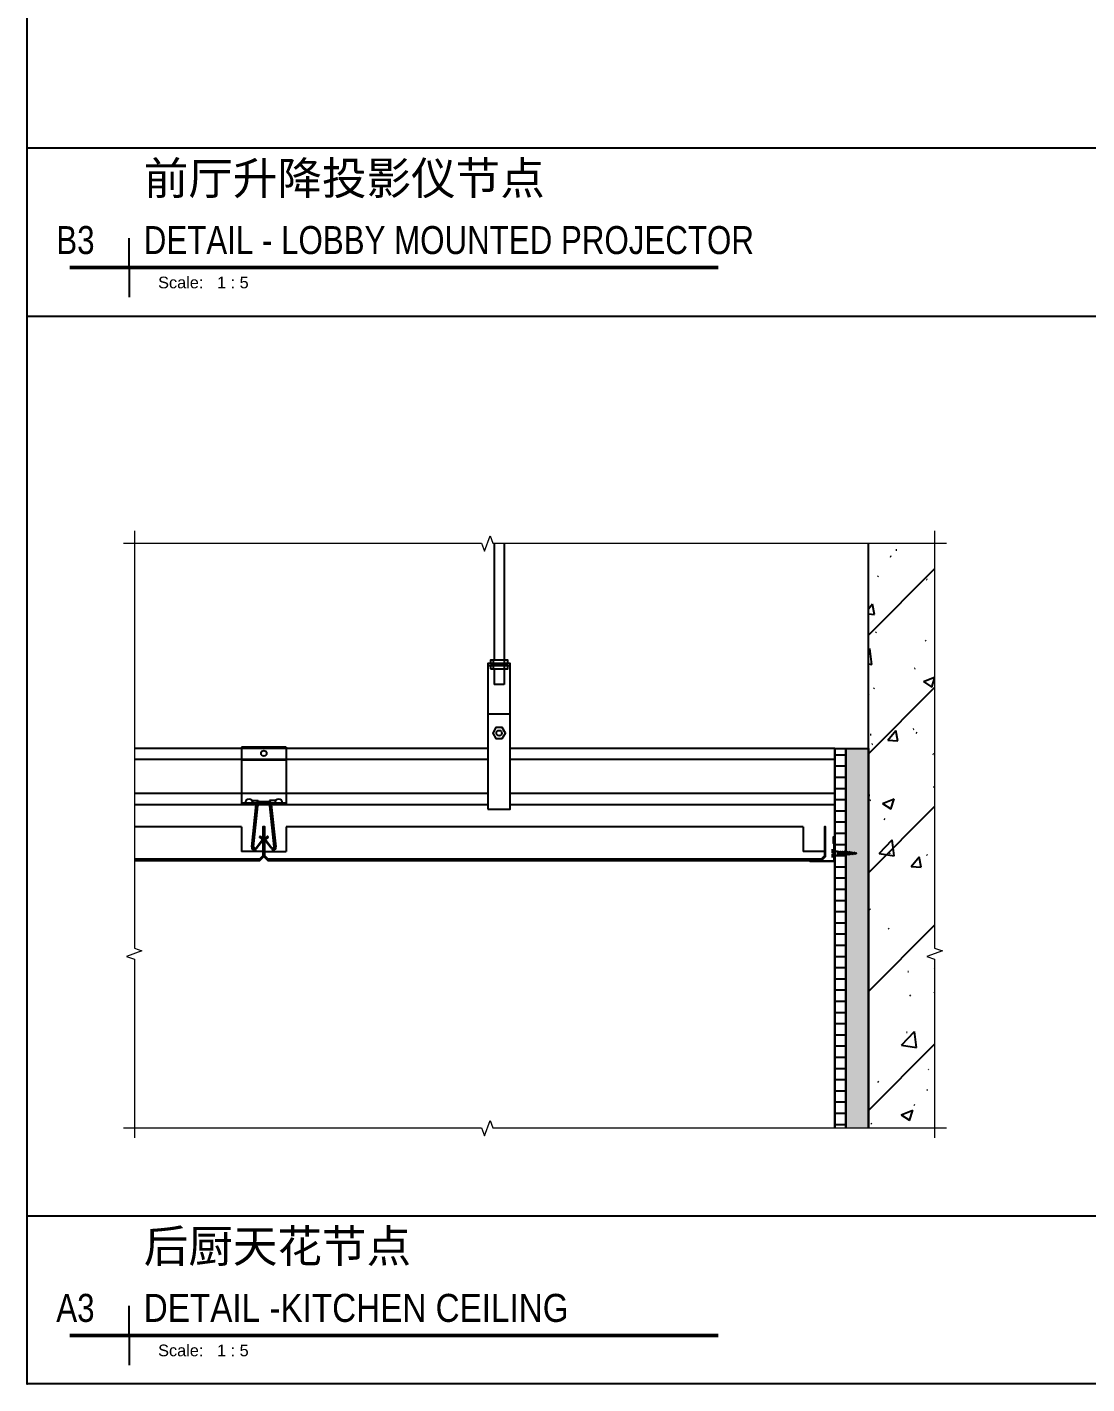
# Model space of a CAD drawing. Header units: millimetres. Extents: x 6321 to 61876, y 123 to 15211.
# Drawn here: x 40059 to 41005, y 8085 to 9296 of the extents above; entities that cross this region are included whole.
import ezdxf

# ---------------------------------------------------------------- set-up
doc = ezdxf.new("R2010")
doc.units = ezdxf.units.MM
doc.layers.get('Defpoints').update_dxf_attribs({"color": 250})
for name, color, linetype, lineweight in [('_ACM-A-ANNO-DIMS', 2, 'Continuous', 13), ('Thick Line', 7, 'Continuous', 50), ('视图标题', 90, 'Continuous', 25)]:
    doc.layers.add(name, color=color, linetype=linetype, lineweight=lineweight)
for name, color, linetype in [('ES-填充层', 250, 'Continuous'), ('G-ANNO-SYMB', 7, 'Continuous'), ('G-ANNO-TITL', 7, 'Continuous'), ('I-DETL-LW02', 2, 'Continuous'), ('I-DETL-LW08', 8, 'Continuous'), ('WALL TYPE$0$I-SECT-LW03', 3, 'Continuous'), ('图层8', 8, 'Continuous')]:
    doc.layers.add(name, color=color, linetype=linetype)
doc.styles.add('Aecom chinese title', font='simhei.ttf', dxfattribs={"width": 0.8})
doc.styles.add('Arial', font='ARIALUNI.ttf')
doc.styles.add('Arial_4', font='arial.ttf', dxfattribs={"height": 2.5})

# ---------------------------------------------------------------- blocks, each defined once
blk = doc.blocks.new('K_06')
at = {"layer": 'Defpoints', "color": 251}
for p, q in [((-1836.5, -1756.7), (1836.5, -1756.7)), ((-1836.5, -1906.7), (1836.5, -1906.7)), ((-1836.5, -2710), (1836.5, -2710))]:
    blk.add_line(p, q, dxfattribs=at)
at = {"layer": 'Defpoints', "color": 1}
blk.add_lwpolyline([(1836.5, -2860), (-1836.5, -2860), (-1836.5, 0), (1836.5, 0)], close=True, dxfattribs=at)
blk = doc.blocks.new('88')
at = {"layer": '图层8'}
for p, q in [((-19.1, 0.8), (-18.8, -0.6)), ((-19.1, 0.8), (-18.3, 0.4)), ((-18.3, 0.4), (-17.7, 0.9)), ((-18.3, 0.4), (-18.1, -0.9)), ((-17.7, 0.9), (-17.4, -0.5)), ((-17.7, 0.9), (-16.9, 0.6)), ((-16.9, 0.6), (-16.3, 1.1)), ((-16.9, 0.6), (-16.6, -1.1)), ((-16.3, 1.1), (-15.9, -0.7)), ((-16.3, 1.1), (-15.5, 0.8)), ((-15.5, 0.8), (-14.9, 1.3)), ((-15.5, 0.8), (-15.1, -1.3)), ((-14.9, 1.3), (-14.4, -1)), ((-14.9, 1.3), (-14.1, 0.9)), ((-14.1, 0.9), (-13.5, 1.4)), ((-14.1, 0.9), (-13.6, -1.5)), ((-13.5, 1.4), (-13, -1.1)), ((-13.5, 1.4), (-12.7, 1.1)), ((-12.7, 1.1), (-12.1, 1.6)), ((-12.7, 1.1), (-12.2, -1.6)), ((-12.1, 1.6), (-11.5, -1.3)), ((-12.1, 1.6), (-11.3, 1.3)), ((-11.3, 1.3), (-10.7, 1.8)), ((-11.3, 1.3), (-10.7, -1.8)), ((-10.7, 1.8), (-10, -1.4)), ((-10.7, 1.8), (-9.9, 1.3)), ((-9.9, 1.3), (-9.2, 1.8)), ((-9.9, 1.3), (-9.2, -1.8)), ((-9.2, 1.8), (-8.6, -1.4)), ((-9.2, 1.8), (-8.4, 1.3)), ((-8.4, 1.3), (-7.8, 1.8)), ((-8.4, 1.3), (-7.8, -1.8)), ((-7.8, 1.8), (-7.2, -1.4)), ((-7.8, 1.8), (-7, 1.3)), ((-7, 1.3), (-6.4, 1.8)), ((-7, 1.3), (-6.4, -1.8)), ((-6.4, 1.8), (-5.7, -1.4)), ((-6.4, 1.8), (-5.5, 1.3)), ((-5.5, 1.3), (-4.9, 1.8)), ((-5.5, 1.3), (-4.9, -1.8)), ((-4.9, 1.8), (-4.3, -1.4)), ((-4.9, 1.8), (-4.1, 1.3)), ((-4.1, 1.3), (-3.5, 1.8)), ((-4.1, 1.3), (-3.5, -1.8)), ((-3.5, 1.8), (-0.6, 1.8)), ((-0.6, 1.8), (0.8, 3.6)), ((-0.6, 1.8), (-0.6, -1.8)), ((0.8, 0.4), (-0.1, 0.4)), ((-0.1, 0.4), (-0.1, -0.4)), ((0.8, 3.6), (0.8, 0.4)), ((-18.1, -0.9), (-18.8, -0.6)), ((-17.4, -0.5), (-18.1, -0.9)), ((-16.6, -1.1), (-17.4, -0.5)), ((-15.9, -0.7), (-16.6, -1.1)), ((-15.1, -1.3), (-15.9, -0.7)), ((-14.5, -0.9), (-15.1, -1.3)), ((-13.6, -1.5), (-14.5, -0.9)), ((-13, -1.1), (-13.6, -1.5)), ((-12.2, -1.6), (-13, -1.1)), ((-11.5, -1.3), (-12.2, -1.6)), ((-10.7, -1.8), (-11.5, -1.3)), ((-10, -1.4), (-10.7, -1.8)), ((-9.2, -1.8), (-10, -1.4)), ((-8.6, -1.4), (-9.2, -1.8)), ((-7.8, -1.8), (-8.6, -1.4)), ((-7.2, -1.4), (-7.8, -1.8)), ((-6.4, -1.8), (-7.2, -1.4)), ((-5.7, -1.4), (-6.4, -1.8)), ((-4.9, -1.8), (-5.7, -1.4)), ((-4.3, -1.4), (-4.9, -1.8)), ((-3.5, -1.8), (-4.3, -1.4)), ((-0.6, -1.8), (-3.5, -1.8)), ((0.8, -3.6), (-0.6, -1.8)), ((-0.1, -0.4), (0.8, -0.4)), ((0.8, -0.4), (0.8, -3.6))]:
    blk.add_line(p, q, dxfattribs=at)
for centre, major_axis, start_param, end_param in [((-21.2, 4.5), (0, 4.54), 3.260717, 3.750296), ((-21.4, -7.9), (0, 7.91), -0.413248, -0.097428)]:
    blk.add_ellipse(centre, major_axis=major_axis, ratio=0.8, start_param=start_param, end_param=end_param, dxfattribs=at)
blk = doc.blocks.new('视口 - No Ref  Number-1111583-交互展示区立面图2 DIGITAL CORRIDOR ELEVATION 2')
at = {"layer": 'Thick Line'}
blk.add_line((0, 0), (-12.7, 0), dxfattribs=at)
at = {"layer": '视图标题'}
for q in [(0, 6.35), (0, -6.35)]:
    blk.add_line((0, 0), q, dxfattribs=at)
blk = doc.blocks.new('A$C0FD827E6')
at = {"color": 0, "linetype": 'ByBlock', "lineweight": -2}
blk.add_point((-3.13, -10.74), dxfattribs=at)
at = {"layer": '视图标题', "color": 7, "lineweight": 50}
blk.add_line((18.75, -0.39), (144.93, -0.39), dxfattribs=at)
at = {"layer": '视图标题'}
blk.add_blockref('视口 - No Ref  Number-1111583-交互展示区立面图2 DIGITAL CORRIDOR ELEVATION 2', (18.75, -0.39), dxfattribs=at)
at = {"layer": 'G-ANNO-SYMB', "width": 0.8}
for tag, p, height, style in [('TITLE1', (21.88, 19.23), 7, 'Aecom chinese title'), ('TITLE2', (21.88, 10.35), 6, 'Arial'), ('DN', (3.13, 2.54), 6, 'Arial'), ('TITLE3', (21.88, 2.54), 6, 'Arial')]:
    blk.add_attdef(tag, p, '', height=height, dxfattribs=dict(at, style=style))
at = {"layer": '视图标题', "color": 7, "lineweight": 5, "insert": (24.94, -2.32), "char_height": 2.5, "width": 25.8945, "attachment_point": 1, "style": 'Arial_4'}
blk.add_mtext('Scale:   1 : 5', dxfattribs=at)

msp = doc.modelspace()

# ---------------------------------------------------------------- hatches: boundary and pattern name
h = msp.add_hatch()
h.set_pattern_fill('0-钢筋混凝土001-DOM', color=250, scale=15, pattern_type=2)
h.set_pattern_definition([(45, (-1217.74, -4424.29), (-53.03301, 53.03301), []), (50, (-1217.74, -4424.29), (107.58903, -9.41282), [11.25, -123.75]), (355, (-1217.74, -4424.29), (-20.8127, 112.82882), [9, -99]), (100.4514, (-1208.78, -4425.07), (86.7764, 103.41593), [9.56103, -105.17132]), (46.1842, (-1217.74, -4394.29), (160.08616, -24.82785), [16.875, -185.625]), (96.6356, (-1204.4, -4396.36), (140.1994, 146.1177), [14.34154, -157.75695]), (351.1842, (-1217.74, -4394.29), (140.1993, 146.1178), [13.5, -148.5]), (21, (-1202.74, -4401.79), (89.53606, -60.39283), [11.25, -123.75]), (326, (-1202.74, -4401.79), (36.4973, 108.7725), [9, -99]), (71.4514, (-1195.28, -4406.82), (126.0334, 48.37957), [9.56103, -105.17132]), (37.5, (-1217.743, -4424.29), (1.823978, 49.934078), [0.75, -97.8, 0.75, -100.5, 0.75, -99.375]), (7.5, (-1217.743, -4424.29), (39.46043, 59.16176), [0.75, -57.3, 0.75, -95.55, 0.75, -37.875]), (327.5, (-1251.193, -4424.29), (80.073365, -3.38323), [0.75, -37.5, 0.75, -117, 0.75, -155.25]), (317.5, (-1266.19, -4424.29), (87.47793, 15.01575), [0.75, -48.75, 0.75, -77.7, 0.75, -110.25])])
h.paths.add_polyline_path([(40809.7, 8313.2), (40868.9, 8313.2), (40868.9, 8463.8), (40862, 8466.3), (40875.8, 8471.3), (40868.9, 8473.8), (40868.9, 8835.2), (40809.7, 8835.2)])
h = msp.add_hatch()
h.set_pattern_fill('ANSI31', color=250, scale=3.1496, angle=135)
h.set_pattern_definition([(180, (-398638.652, 121616.194), (-4e-15, -9.99998), [])])
h.paths.add_polyline_path([(40779.7, 8313.2), (40789.7, 8313.2), (40789.7, 8652.1), (40779.7, 8652.1)])
at = {"layer": 'ES-填充层'}
h = msp.add_hatch(dxfattribs=at)
h.set_pattern_fill('AR-SAND', color=256, scale=0.1, angle=-90)
h.set_pattern_definition([(307.5, (41178.676, 6546.1526), (4.8941324, 0.160003), [0, -3.8608, 0, -4.318, 0, -4.1275]), (277.5, (41178.676, 6546.1526), (7.168251, -4.495233), [0, -2.0828, 0, -3.4798, 0, -1.3335]), (237.5, (41178.676, 6549.277), (0.014372, -7.909924), [0, -1.27, 0, -4.572, 0, -5.969]), (227.5, (41178.676, 6549.277), (2.229293, -7.635565), [0, -0.635, 0, -2.9972, 0, -3.429])])
h.paths.add_polyline_path([(40789.7, 8313.2), (40809.7, 8313.2), (40809.7, 8652.1), (40789.7, 8652.1)])

# ---------------------------------------------------------------- linework, layer by layer
at = {"layer": '_ACM-A-ANNO-DIMS', "linetype": 'Continuous', "ltscale": 2}
for points in [[(40144.7, 8835.2), (40464.4, 8835.2), (40466.9, 8828.3), (40471.9, 8842), (40474.4, 8835.2), (40879.5, 8835.2)], [(40144.7, 8313.2), (40464.4, 8313.2), (40466.9, 8306.3), (40471.9, 8320), (40474.4, 8313.2), (40879.5, 8313.2)]]:
    msp.add_lwpolyline(points, dxfattribs=at)
at = {"layer": '_ACM-A-ANNO-DIMS', "linetype": 'Continuous', "ltscale": 2, "elevation": 3.6}
for points in [[(40154.3, 8846.3), (40154.3, 8473.8), (40161.1, 8471.3), (40147.4, 8466.3), (40154.3, 8463.8), (40154.3, 8304.4)], [(40868.9, 8846.3), (40868.9, 8473.8), (40875.8, 8471.3), (40862, 8466.3), (40868.9, 8463.8), (40868.9, 8304.4)]]:
    msp.add_lwpolyline(points, dxfattribs=at)
at = {"layer": 'I-DETL-LW02'}
for p, q in [((40249.9, 8582.1, 6.9), (40154.3, 8582.1, 6.9)), ((40249.9, 8582.1, 6.9), (40249.9, 8560.1, 6.9)), ((40269.9, 8582.1, 6.9), (40269.9, 8555.6, 6.9)), ((40751.5, 8582.1, 6.9), (40289.9, 8582.1, 6.9)), ((40289.9, 8582.1, 6.9), (40289.9, 8560.1, 6.9)), ((40751.5, 8582.1, 6.9), (40751.5, 8560.1, 6.9)), ((40268.9, 8560.1, 6.9), (40249.9, 8560.1, 6.9)), ((40270.9, 8560.1, 6.9), (40289.9, 8560.1, 6.9)), ((40770.5, 8560.1, 6.9), (40751.5, 8560.1, 6.9))]:
    msp.add_line(p, q, dxfattribs=at)
msp.add_lwpolyline([(40779.7, 8652.1), (40779.7, 8313.2)], dxfattribs=at)
at = {"layer": 'I-DETL-LW02', "elevation": 6.9}
for points in [[(40269.9, 8556.1), (40269.9, 8582.1), (40268.9, 8582.1), (40268.9, 8556.1), (40266, 8553.1), (40154.3, 8553.1)], [(40154.3, 8552.1), (40266.4, 8552.1), (40269.9, 8555.6)]]:
    msp.add_lwpolyline(points, dxfattribs=at)
msp.add_lwpolyline([(40273.4, 8552.1), (40768, 8552.1), (40771.5, 8555.6), (40771.5, 8582.1), (40770.5, 8582.1), (40770.5, 8556.1), (40767.5, 8553.1), (40273.8, 8553.1), (40270.9, 8556.1), (40270.9, 8582.1), (40269.9, 8582.1), (40269.9, 8555.6)], close=True, dxfattribs=at)
at = {"layer": 'I-DETL-LW08'}
for p, q in [((40475.5, 8835.2, 6.3), (40475.5, 8730.8, 6.3)), ((40484.5, 8835.2, 6.3), (40484.5, 8730.8, 6.3)), ((40470, 8726, 6.9), (40490, 8726, 6.9)), ((40475, 8727.8, 6.9), (40475, 8730.8, 6.9)), ((40475, 8723, 6.9), (40475, 8726, 6.9)), ((40475.5, 8727.8, 6.9), (40475.5, 8726, 6.9)), ((40475.5, 8723, 6.9), (40475.5, 8709.1, 6.9)), ((40484.5, 8727.8, 6.9), (40484.5, 8726, 6.9)), ((40484.5, 8723, 6.9), (40484.5, 8709.1, 6.9)), ((40484.9, 8727.8, 6.9), (40484.9, 8730.8, 6.9)), ((40484.9, 8723, 6.9), (40484.9, 8726, 6.9)), ((40484.5, 8709.1, 6.9), (40475.5, 8709.1, 6.9)), ((40470, 8682.8, 6.4), (40490, 8682.8, 6.4)), ((40289.9, 8653.3, 6.9), (40249.9, 8653.3, 6.9)), ((40249.9, 8653.3, 6.9), (40249.9, 8602.1, 6.9)), ((40289.9, 8652.1, 6.9), (40249.9, 8652.1, 6.9)), ((40289.9, 8652.1, 6.9), (40249.9, 8652.1, 6.9)), ((40289.9, 8653.3, 6.9), (40289.9, 8602.1, 6.9)), ((40289.9, 8641.5, 6.9), (40249.9, 8641.5, 6.9)), ((40154.3, 8612.1, 6.9), (40470, 8612.1, 6.9)), ((40490, 8612.1, 6.9), (40779.7, 8612.1, 6.9)), ((40154.3, 8602.1, 6.9), (40470, 8602.1, 6.9)), ((40289.9, 8603.3, 6.9), (40249.9, 8603.3, 6.9)), ((40289.9, 8602.1, 6.9), (40249.9, 8602.1, 6.9)), ((40259.1, 8564.1, 6.9), (40263, 8602.1, 6.9)), ((40259.9, 8605.5, 6.9), (40259.9, 8603.3, 6.9)), ((40259.9, 8605.5, 6.9), (40264.9, 8605.5, 6.9)), ((40260.1, 8564, 6.9), (40264, 8602, 6.9)), ((40260.2, 8564.4, 6.9), (40264.2, 8600.8, 6.9)), ((40260.7, 8564.3, 6.9), (40264.7, 8600.7, 6.9)), ((40264.9, 8605.5, 6.9), (40264.9, 8603.3, 6.9)), ((40274.3, 8604.3, 6.9), (40265.5, 8604.3, 6.9)), ((40274.2, 8602.1, 6.9), (40265.7, 8602.1, 6.9)), ((40274.2, 8601.6, 6.9), (40265.7, 8601.6, 6.9)), ((40274.9, 8605.5, 6.9), (40274.9, 8603.3, 6.9)), ((40279.9, 8605.5, 6.9), (40274.9, 8605.5, 6.9)), ((40279.1, 8564.3, 6.9), (40275.2, 8600.7, 6.9)), ((40279.6, 8564.4, 6.9), (40275.7, 8600.8, 6.9)), ((40279.8, 8564, 6.9), (40275.8, 8602, 6.9)), ((40280.8, 8564.1, 6.9), (40276.8, 8602.1, 6.9)), ((40279.9, 8605.5, 6.9), (40279.9, 8603.3, 6.9)), ((40490, 8602.1, 6.9), (40779.7, 8602.1, 6.9)), ((40263, 8563.4, 6.9), (40268.4, 8570.4, 6.9)), ((40263.4, 8563.1, 6.9), (40268.8, 8570, 6.9)), ((40266.3, 8572.6, 6.9), (40268.3, 8571.1, 6.9)), ((40266.6, 8573, 6.9), (40268.2, 8571.8, 6.9)), ((40266.9, 8573.4, 6.9), (40268.5, 8572.2, 6.9)), ((40268.3, 8571.1, 6.9), (40268.5, 8571.3, 6.9)), ((40276.4, 8563.1, 6.9), (40271.1, 8570, 6.9)), ((40271.6, 8571.1, 6.9), (40271.3, 8571.3, 6.9)), ((40272.9, 8573.4, 6.9), (40271.4, 8572.2, 6.9)), ((40276.8, 8563.4, 6.9), (40271.5, 8570.4, 6.9)), ((40273.5, 8572.6, 6.9), (40271.6, 8571.1, 6.9)), ((40273.2, 8573, 6.9), (40271.7, 8571.8, 6.9)), ((40261.4, 8561.3, 6.9), (40262.5, 8561.3, 6.9)), ((40261.5, 8562.3, 6.9), (40262.5, 8562.2, 6.9)), ((40262.5, 8562.2, 6.9), (40262.5, 8561.3, 6.9)), ((40278.4, 8562.3, 6.9), (40277.3, 8562.2, 6.9)), ((40277.3, 8562.2, 6.9), (40277.4, 8561.3, 6.9)), ((40278.5, 8561.3, 6.9), (40277.4, 8561.3, 6.9))]:
    msp.add_line(p, q, dxfattribs=at)
for points, elevation in [([(40470, 8597.8), (40490, 8597.8), (40490, 8727.8), (40470, 8727.8)], 6.4), ([(40472.2, 8727.8), (40487.7, 8727.8), (40487.7, 8730.8), (40472.2, 8730.8)], 6.4), ([(40472.2, 8723), (40487.7, 8723), (40487.7, 8726), (40472.2, 8726)], 6.4), ([(40482.8, 8661), (40485.6, 8665.8), (40482.8, 8670.7), (40477.1, 8670.7), (40474.3, 8665.8), (40477.1, 8661)], 5.8)]:
    msp.add_lwpolyline(points, close=True, dxfattribs=dict(at, elevation=elevation))
at = {"layer": 'I-DETL-LW08', "elevation": 6.9}
for points in [[(40470, 8652.1), (40154.3, 8652.1)], [(40779.7, 8652.1), (40490, 8652.1)], [(40470, 8642.1), (40154.3, 8642.1)], [(40779.7, 8642.1), (40490, 8642.1)]]:
    msp.add_lwpolyline(points, dxfattribs=at)
at = {"layer": 'I-DETL-LW08'}
for points in [[(40779.7, 8313.2), (40779.7, 8652.1), (40789.7, 8652.1), (40789.7, 8313.2)], [(40789.7, 8313.2), (40789.7, 8652.1), (40809.7, 8652.1), (40809.7, 8313.2)]]:
    msp.add_lwpolyline(points, dxfattribs=at)
msp.add_lwpolyline([(40779.7, 8573.1), (40779.7, 8551.1), (40757.7, 8551.1), (40757.7, 8552.1), (40763.7, 8552.1), (40763.7, 8551.6), (40779.2, 8551.6), (40779.2, 8567.1), (40778.7, 8567.1), (40778.7, 8573.1)], close=True, dxfattribs=at)
for centre, radius in [((40480, 8665.8, 6.4), 2.4), ((40269.9, 8647.7, 6.9), 2.5)]:
    msp.add_circle(centre, radius, dxfattribs=at)
for centre, radius, start, end in [((40256.7, 8603.3, 6.9), 3.5, 0, 180), ((40265.5, 8601.8, 6.9), 2.5, 90, 174.073), ((40265.5, 8601.8, 6.9), 1.5, 90, 174.073), ((40265.7, 8600.6, 6.9), 1.5, 90, 173.7735), ((40265.7, 8600.6, 6.9), 1, 90, 173.7735), ((40274.2, 8600.6, 6.9), 1.5, 6.2265, 90), ((40274.2, 8600.6, 6.9), 1, 6.2265, 90), ((40274.3, 8601.8, 6.9), 2.5, 5.927, 90), ((40274.3, 8601.8, 6.9), 1.5, 5.927, 90), ((40283.2, 8603.3, 6.9), 3.5, 0, 180), ((40261.6, 8563.8, 6.9), 2.5, 174.073, 265.7131), ((40261.6, 8563.8, 6.9), 1.5, 174.073, 265.7131), ((40262, 8564.2, 6.9), 1.8, 173.7735, 322.4615), ((40262, 8564.2, 6.9), 1.3, 173.7735, 322.4615), ((40266.6, 8573, 6.9), 0.5, 52.4615, 232.4615), ((40267.6, 8571, 6.9), 1, 322.4615, 52.4615), ((40267.6, 8571, 6.9), 1.5, 322.4615, 52.4615), ((40272.3, 8571, 6.9), 1.5, 127.5385, 217.5385), ((40272.3, 8571, 6.9), 1, 127.5385, 217.5385), ((40273.2, 8573, 6.9), 0.5, 307.5385, 127.5385), ((40277.8, 8564.2, 6.9), 1.8, 217.5385, 6.2265), ((40277.8, 8564.2, 6.9), 1.3, 217.5385, 6.2265), ((40278.3, 8563.8, 6.9), 1.5, 274.2869, 5.927), ((40278.3, 8563.8, 6.9), 2.5, 274.2869, 5.927)]:
    msp.add_arc(centre, radius, start, end, dxfattribs=at)
at = {"layer": 'WALL TYPE$0$I-SECT-LW03'}
msp.add_lwpolyline([(40809.7, 8313.2), (40809.7, 8835.2)], dxfattribs=at)

# ---------------------------------------------------------------- block references
msp.add_blockref('K_06', (41895.1, 10944.8))
at = {"color": 1, "rotation": 180}
msp.add_blockref('88', (40778.6, 8558.4), dxfattribs=at)
at = {"layer": 'G-ANNO-TITL'}
ref = msp.add_blockref('A$C0FD827E6', (40071.6, 9082.9), dxfattribs=dict(at, xscale=4.166666666666667, yscale=4.166666666666667, zscale=4.166666666666667))
ref.add_attrib('TITLE3', 'DETAIL - LOBBY MOUNTED PROJECTOR', (40162.7, 9093.4), dxfattribs={"layer": 'G-ANNO-SYMB', "height": 25, "style": 'Arial', "width": 0.8})
ref.add_attrib('TITLE1', '前厅升降投影仪节点', (40162.7, 9146.5), dxfattribs={"layer": 'G-ANNO-SYMB', "height": 29.17, "style": 'Aecom chinese title'})
ref.add_attrib('DN', 'B3', (40084.6, 9093.4), dxfattribs={"layer": 'G-ANNO-SYMB', "height": 25, "style": 'Arial', "width": 0.8})
ref = msp.add_blockref('A$C0FD827E6', (40071.6, 8129.5), dxfattribs=dict(at, xscale=4.166666666666667, yscale=4.166666666666667, zscale=4.166666666666667))
ref.add_attrib('TITLE3', 'DETAIL -KITCHEN CEILING', (40162.7, 8140.1), dxfattribs={"layer": 'G-ANNO-SYMB', "height": 25, "style": 'Arial', "width": 0.85})
ref.add_attrib('TITLE1', '后厨天花节点', (40162.7, 8193.2), dxfattribs={"layer": 'G-ANNO-SYMB', "height": 29.17, "style": 'Aecom chinese title'})
ref.add_attrib('DN', 'A3', (40084.6, 8140.1), dxfattribs={"layer": 'G-ANNO-SYMB', "height": 25, "style": 'Arial', "width": 0.8})

doc.saveas('drawing.dxf')
